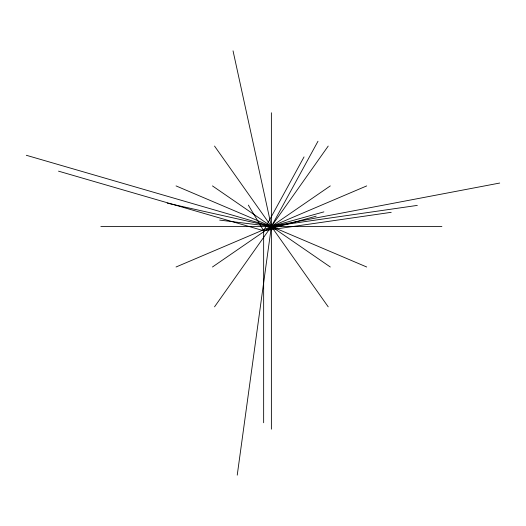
<?xml version="1.0" encoding="UTF-8"?>
<svg xmlns="http://www.w3.org/2000/svg" width="526" height="526" viewBox="0 0 526 526"><rect width="100%" height="100%" fill="white"/><g stroke="black" fill="none" stroke-linecap="round" stroke-linejoin="round"><path stroke-width="0.79" d="M237.233 475.149L271.377 226.456L233.038 50.851M304.048 156.906L263.651 230.736L263.651 422.759M219.664 220.092L271.377 226.456L317.993 141.244M214.529 306.842L328.217 146.07M212.458 266.998L330.289 185.908M176.046 266.998L366.701 185.915M167.229 203.141L271.377 226.456L323.878 211.879M316.159 216.16L263.651 230.736L58.511 171.154M26.3 155.275L271.377 226.456L499.7 183.048M271.377 226.456L417.322 205.396M391.206 212.326L263.651 230.736L248.344 205.107M100.847 226.456L441.899 226.456M176.046 185.915L366.701 266.998M212.458 185.908L330.289 266.998M214.529 146.07L328.217 306.842M271.377 112.774L271.377 429.177"/></g></svg>
